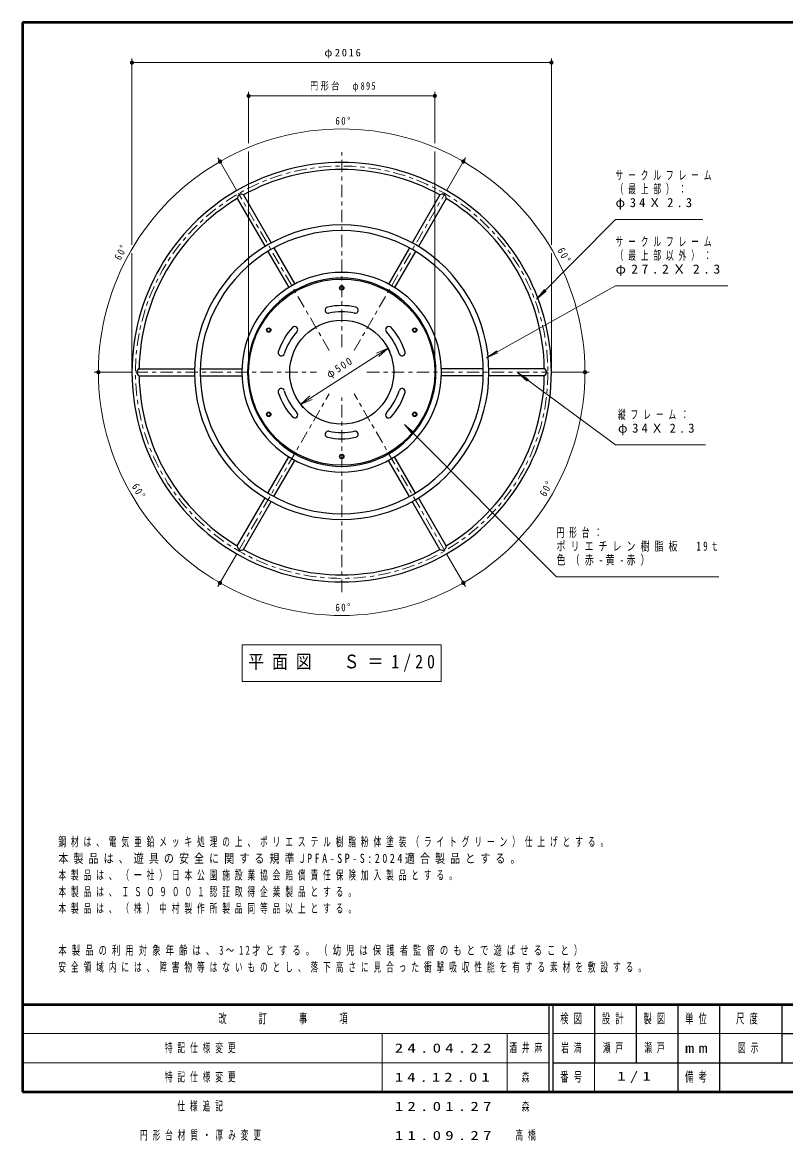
# Model space of a CAD drawing. Units: millimetres on the paper, with parts at other scales. Extents: x -365 to 0, y -12 to 257.
# Drawn here: x -365 to -181.6, y -11.7 to 257 of the extents above; entities that cross this region are included whole.
import ezdxf
from ezdxf.enums import TextEntityAlignment as Align

# ---------------------------------------------------------------- set-up
doc = ezdxf.new("R2010")
doc.units = ezdxf.units.MM
doc.linetypes.add('USER2', pattern=[6, 3, -1, 1, -1])
doc.layers.add('LY_1', color=7, linetype='Continuous', lineweight=25)
doc.layers.add('LY_2', color=7, linetype='Continuous', lineweight=13)
doc.layers.add('LY_3', color=7, linetype='Continuous')
doc.styles.add('ＭＳ ゴシック', font='')
doc.styles.get('ＭＳ ゴシック').set_extended_font_data('MS Gothic')

# ---------------------------------------------------------------- blocks, each defined once
blk = doc.blocks.new('filled_dot')
at = {"color": 0, "linetype": 'Continuous', "lineweight": -2, "const_width": 1.25}
blk.add_lwpolyline([(-0.625, 0, 1), (0.625, 0, 1)], format="xyb", close=True, dxfattribs=at)
blk = doc.blocks.new('open_arrow')
at = {"color": 0, "linetype": 'Continuous', "lineweight": -2}
blk.add_lwpolyline([(7.5, 1.25), (0, 0), (7.5, -1.25)], dxfattribs=at)

msp = doc.modelspace()

# ---------------------------------------------------------------- linework, layer by layer
at = {"layer": 'LY_1', "lineweight": 13}
for p, q in [((-338.66, 203.564), (-338.66, 248.33)), ((-338.66, 247.33), (-237.861, 247.33)), ((-237.861, 203.564), (-237.861, 248.33)), ((-310.635, 227.945), (-310.635, 240.33)), ((-310.635, 239.33), (-265.885, 239.33)), ((-265.885, 227.945), (-265.885, 240.33)), ((-310.635, 173.931), (-310.635, 225.945)), ((-265.885, 173.931), (-265.885, 225.945)), ((-313.535, 216.708), (-317.993, 224.429)), ((-317.541, 223.647), (-317.993, 224.429)), ((-262.986, 216.708), (-258.528, 224.429)), ((-258.979, 223.647), (-258.528, 224.429)), ((-222.443, 209.648), (-241.452, 190.49)), ((-222.443, 209.648), (-201.443, 209.648)), ((-338.66, 173.931), (-338.66, 201.564)), ((-237.861, 173.931), (-237.861, 201.564)), ((-222.443, 193.677), (-253.466, 176.387)), ((-222.443, 193.677), (-195.443, 193.677)), ((-241.452, 190.49), (-239.533, 192.796)), ((-241.452, 190.49), (-239.162, 192.427)), ((-277.125, 178.727), (-298.146, 165.194)), ((-277.209, 178.857), (-276.584, 177.887)), ((-253.466, 176.387), (-250.983, 178.07)), ((-253.466, 176.387), (-250.728, 177.613)), ((-346.822, 172.931), (-347.725, 172.931)), ((-338.81, 172.931), (-347.725, 172.931)), ((-245.959, 172.754), (-243.707, 170.771)), ((-245.959, 172.754), (-243.397, 171.192)), ((-222.443, 155.444), (-245.959, 172.754)), ((-237.711, 172.931), (-228.795, 172.931)), ((-229.699, 172.931), (-228.795, 172.931)), ((-298.229, 165.324), (-297.604, 164.353)), ((-273.205, 160.37), (-271.277, 158.071)), ((-273.205, 160.37), (-270.907, 158.441)), ((-236.628, 123.792), (-273.205, 160.37)), ((-222.443, 155.444), (-200.862, 155.444)), ((-313.535, 129.154), (-317.993, 121.433)), ((-262.986, 129.154), (-258.528, 121.433)), ((-236.628, 123.792), (-197.628, 123.792)), ((-317.541, 122.215), (-317.993, 121.433)), ((-258.979, 122.215), (-258.528, 121.433)), ((-312.16, 107.405), (-312.16, 98.605)), ((-264.36, 107.405), (-312.16, 107.405)), ((-264.36, 98.605), (-264.36, 107.405)), ((-312.16, 98.605), (-264.36, 98.605))]:
    msp.add_line(p, q, dxfattribs=at)
at = {"layer": 'LY_1', "linetype": 'USER2', "lineweight": 13}
for p, q in [((-288.26, 178.979), (-288.26, 225.828)), ((-291.284, 178.168), (-313.035, 215.842)), ((-285.237, 178.168), (-263.486, 215.842)), ((-337.81, 172.931), (-294.308, 172.931)), ((-282.213, 172.931), (-238.711, 172.931)), ((-313.035, 130.02), (-291.284, 167.694)), ((-288.26, 120.066), (-288.26, 166.884)), ((-263.486, 130.02), (-285.237, 167.694))]:
    msp.add_line(p, q, dxfattribs=at)
at = {"layer": 'LY_1'}
for p, q in [((-311.87, 215.525), (-305.215, 203.997)), ((-264.651, 215.525), (-271.306, 203.997)), ((-313.342, 214.675), (-306.687, 203.147)), ((-263.178, 214.675), (-269.834, 203.147)), ((-306.007, 201.969), (-300.985, 193.27)), ((-304.535, 202.819), (-299.512, 194.12)), ((-271.986, 202.819), (-277.008, 194.12)), ((-270.514, 201.969), (-275.536, 193.27)), ((-336.952, 173.781), (-323.642, 173.781)), ((-336.952, 172.081), (-323.642, 172.081)), ((-322.281, 173.781), (-312.237, 173.781)), ((-322.281, 172.081), (-312.237, 172.081)), ((-254.24, 173.781), (-264.284, 173.781)), ((-254.24, 172.081), (-264.284, 172.081)), ((-239.569, 173.781), (-252.879, 173.781)), ((-239.569, 172.081), (-252.879, 172.081)), ((-306.007, 143.893), (-300.985, 152.592)), ((-304.535, 143.043), (-299.512, 151.742)), ((-271.986, 143.043), (-277.008, 151.742)), ((-270.514, 143.893), (-275.536, 152.592)), ((-313.342, 131.188), (-306.687, 142.715)), ((-263.178, 131.188), (-269.834, 142.715)), ((-311.87, 130.338), (-305.215, 141.865)), ((-264.651, 130.338), (-271.306, 141.865))]:
    msp.add_line(p, q, dxfattribs=at)
at = {"layer": 'LY_1', "linetype": 'USER2', "lineweight": 13}
msp.add_circle((-288.26, 172.931), 49.549, dxfattribs=at)
at = {"layer": 'LY_1'}
for centre, radius in [((-288.26, 172.931), 22.375), ((-288.26, 193.181), 0.525), ((-288.26, 193.181), 0.425), ((-288.26, 172.931), 12.5), ((-305.797, 183.056), 0.525), ((-305.797, 183.056), 0.425), ((-270.723, 183.056), 0.525), ((-270.723, 183.056), 0.425), ((-305.797, 162.806), 0.525), ((-305.797, 162.806), 0.425), ((-270.723, 162.806), 0.525), ((-270.723, 162.806), 0.425), ((-288.26, 152.681), 0.525), ((-288.26, 152.681), 0.425)]:
    msp.add_circle(centre, radius, dxfattribs=at)
at = {"layer": 'LY_1', "lineweight": 13}
for start, end in [(60, 120), (120, 180), (0, 60), (180, 240), (300, 0), (240, 300)]:
    msp.add_arc((-288.26, 172.931), 58.465, start, end, dxfattribs=at)
at = {"layer": 'LY_1'}
for centre, radius, start, end in [((-288.26, 172.931), 50.399, 60, 120), ((-288.26, 172.931), 48.699, 61.0001, 118.9999), ((-288.26, 172.931), 50.399, 120, 180), ((-312.415, 214.772), 0.932, 120.1037, 185.99651), ((-312.418, 214.77), 0.932, 54.00349, 119.8963), ((-264.103, 214.77), 0.932, 60.1037, 125.99651), ((-264.106, 214.772), 0.932, 354.00349, 59.8963), ((-288.26, 172.931), 50.399, 300, 60), ((-288.26, 172.931), 48.699, 121.0001, 178.9999), ((-288.26, 172.931), 48.699, 1.0001, 58.9999), ((-288.26, 172.931), 35.391, 60, 120), ((-288.26, 172.931), 34.031, 60, 120), ((-288.26, 172.931), 35.391, 120, 180), ((-288.26, 172.931), 34.031, 120, 180), ((-288.26, 172.931), 34.031, 300, 60), ((-288.26, 172.931), 35.391, 300, 60), ((-288.26, 172.931), 23.991, 60, 120), ((-288.26, 172.931), 23.991, 120, 180), ((-288.26, 172.931), 22.631, 60, 120), ((-288.26, 172.931), 23.991, 300, 60), ((-288.26, 172.931), 22.631, 120, 180), ((-288.26, 172.931), 22.631, 300, 60), ((-291.478, 187.838), 0.75, 102.18104, 195), ((-288.26, 172.931), 16, 77.81896, 102.18104), ((-285.043, 187.838), 0.75, 345, 77.81896), ((-291.478, 187.838), 0.75, 195, 282.18104), ((-288.26, 172.931), 14.5, 77.81896, 102.18104), ((-285.043, 187.838), 0.75, 257.81896, 345), ((-288.26, 172.931), 16, 137.81896, 162.18104), ((-299.561, 183.171), 0.75, 45, 137.81896), ((-299.561, 183.171), 0.75, 317.81896, 45), ((-276.96, 183.171), 0.75, 135, 222.18104), ((-276.96, 183.171), 0.75, 42.18104, 135), ((-288.26, 172.931), 16, 17.81896, 42.18104), ((-288.26, 172.931), 14.5, 137.81896, 162.18104), ((-288.26, 172.931), 14.5, 17.81896, 42.18104), ((-302.779, 177.598), 0.75, 162.18104, 255), ((-302.779, 177.598), 0.75, 255, 342.18104), ((-273.742, 177.598), 0.75, 197.81896, 285), ((-273.742, 177.598), 0.75, 285, 17.81896), ((-288.26, 172.931), 50.399, 180, 240), ((-336.573, 172.93), 0.932, 114.00349, 179.8963), ((-336.573, 172.933), 0.932, 180.1037, 245.99651), ((-288.26, 172.931), 48.699, 181.0001, 238.9999), ((-288.26, 172.931), 35.391, 180, 240), ((-288.26, 172.931), 34.031, 180, 240), ((-288.26, 172.931), 23.991, 180, 240), ((-288.26, 172.931), 22.631, 180, 240), ((-288.26, 172.931), 48.699, 301.0001, 358.9999), ((-239.948, 172.93), 0.932, 0.1037, 65.99651), ((-239.948, 172.933), 0.932, 294.00349, 359.8963), ((-302.779, 168.265), 0.75, 105, 197.81896), ((-288.26, 172.931), 16, 197.81896, 222.18104), ((-302.779, 168.265), 0.75, 17.81896, 105), ((-288.26, 172.931), 14.5, 197.81896, 222.18104), ((-288.26, 172.931), 14.5, 317.81896, 342.18104), ((-288.26, 172.931), 16, 317.81896, 342.18104), ((-273.742, 168.265), 0.75, 75, 162.18104), ((-273.742, 168.265), 0.75, 342.18104, 75), ((-299.561, 162.691), 0.75, 222.18104, 315), ((-299.561, 162.691), 0.75, 315, 42.18104), ((-276.96, 162.691), 0.75, 137.81896, 225), ((-276.96, 162.691), 0.75, 225, 317.81896), ((-291.478, 158.025), 0.75, 77.81896, 165), ((-288.26, 172.931), 14.5, 257.81896, 282.18104), ((-285.043, 158.025), 0.75, 15, 102.18104), ((-291.478, 158.025), 0.75, 165, 257.81896), ((-288.26, 172.931), 16, 257.81896, 282.18104), ((-285.043, 158.025), 0.75, 282.18104, 15), ((-288.26, 172.931), 22.631, 240, 300), ((-288.26, 172.931), 23.991, 240, 300), ((-288.26, 172.931), 34.031, 240, 300), ((-288.26, 172.931), 35.391, 240, 300), ((-288.26, 172.931), 50.399, 240, 300), ((-312.415, 131.091), 0.932, 174.00349, 239.8963), ((-312.418, 131.092), 0.932, 240.1037, 305.99651), ((-288.26, 172.931), 48.699, 241.0001, 298.9999), ((-264.103, 131.092), 0.932, 234.00349, 299.8963), ((-264.106, 131.091), 0.932, 300.1037, 5.99651)]:
    msp.add_arc(centre, radius, start, end, dxfattribs=at)
at = {"layer": 'LY_2', "lineweight": 50}
for p, q in [((0, 257), (-365, 257)), ((-365, 257), (-365, 0)), ((-365, 21), (0, 21)), ((-365, 0), (0, 0))]:
    msp.add_line(p, q, dxfattribs=at)
at = {"layer": 'LY_2', "lineweight": 25}
for p, q in [((-238.5, 21), (-238.5, 0)), ((-237.5, 21), (-237.5, 0)), ((-227.5, 21), (-227.5, 7)), ((-217.5, 21), (-217.5, 7)), ((-207.5, 21), (-207.5, 0)), ((-197.5, 21), (-197.5, 7)), ((-182.5, 21), (-182.5, 7)), ((-182.5, 14), (-70, 14)), ((-237.5, 7), (0, 7)), ((-197.5, 7), (-197.5, 0))]:
    msp.add_line(p, q, dxfattribs=at)
at = {"layer": 'LY_2'}
for p, q in [((-365, 14), (-238.5, 14)), ((-278.5, 14), (-278.5, 0)), ((-248.5, 14), (-248.5, 0)), ((-237.5, 14), (-182.5, 14)), ((-365, 7), (-238.5, 7)), ((-227.5, 7), (-227.5, 0))]:
    msp.add_line(p, q, dxfattribs=at)

# ---------------------------------------------------------------- block references
at = {"layer": 'LY_1', "lineweight": 13, "xscale": 0.4, "yscale": 0.4}
for p in [(-338.66, 247.33), (-310.635, 239.33)]:
    msp.add_blockref('filled_dot', p, dxfattribs=at)
for name, p, rotation in [('filled_dot', (-237.861, 247.33), 180), ('filled_dot', (-265.885, 239.33), 180), ('filled_dot', (-317.493, 223.563), 211.5), ('filled_dot', (-317.493, 223.563), 28.5), ('filled_dot', (-259.028, 223.563), 328.5), ('filled_dot', (-259.028, 223.563), 151.5), ('open_arrow', (-277.125, 178.727), 212.8), ('filled_dot', (-346.725, 172.931), 88.5), ('filled_dot', (-346.725, 172.931), 271.5), ('filled_dot', (-229.795, 172.931), 268.5), ('filled_dot', (-229.795, 172.931), 91.5), ('open_arrow', (-298.146, 165.194), 32.8), ('filled_dot', (-317.493, 122.299), 148.5), ('filled_dot', (-317.493, 122.299), 331.5), ('filled_dot', (-259.028, 122.299), 31.5), ('filled_dot', (-259.028, 122.299), 208.5)]:
    msp.add_blockref(name, p, dxfattribs=dict(at, rotation=rotation))

# ---------------------------------------------------------------- texts
at = {"layer": 'LY_1', "style": 'ＭＳ ゴシック', "width": 0.6}
for p in [(-245, 3.5), (-245, -3.5)]:
    msp.add_text('森', height=2.199, dxfattribs=at).set_placement(p, align=Align.MIDDLE_LEFT)
at = {"layer": 'LY_1', "style": 'ＭＳ ゴシック'}
for s, insert, char_height, attachment_point in [('\\T1.33;φ2016', (-287.838, 248.33), 1.833, 8), ('\\T1.32;\\W0.75;円形台\u3000φ895', (-287.834, 240.33), 1.833, 8), ('\\T1.64;\\W0.6;サークルフレーム', (-222.443, 221.398), 2.199, 1), ('\\T1.64;\\W0.6;（最上部）：', (-222.443, 218.098), 2.199, 1), ('\\T1.5;φ34Ｘ2.3', (-222.443, 214.798), 2.199, 1), ('\\T1.64;\\W0.6;サークルフレーム', (-222.443, 205.427), 2.199, 1), ('\\T1.64;\\W0.6;（最上部以外）：', (-222.443, 202.127), 2.199, 1), ('\\T1.5;\\W1.1;φ27.2Ｘ2.3', (-222.443, 198.827), 2.199, 1), ('\\T1.64;\\W0.6;縦フレーム：', (-221.862, 163.894), 2.199, 1), ('\\T1.5;φ34Ｘ2.3', (-221.862, 160.594), 2.199, 1), ('\\T1.64;\\W0.6;円形台：', (-236.628, 135.542), 2.199, 1), ('\\T1.56;\\W0.7;ポリエチレン樹脂板\u300019ｔ', (-236.628, 132.242), 2.199, 1), ('\\T1.57;\\W0.7;色（赤-黄-赤）', (-236.628, 128.942), 2.199, 1), ('\\T1.5;\\W0.85;平面図\u3000Ｓ＝1/20', (-310.76, 103.005), 3.299, 4), ('\\T1.64;\\W0.6;鋼材は、電気亜鉛メッキ処理の上、ポリエステル樹脂粉体塗装（ライトグリーン）仕上げとする。', (-356.349, 61.217), 2.199, 1), ('\\T1.51;\\W0.8;本製品は、遊具の安全に関する規準JPFA-SP-S:2024適合製品とする。', (-356.349, 57.217), 2.199, 1), ('\\T1.64;\\W0.6;本製品は、（一社）日本公園施設業協会賠償責任保険加入製品とする。', (-356.349, 53.217), 2.199, 1), ('\\T1.64;\\W0.6;本製品は、ＩＳＯ９００１認証取得企業製品とする。', (-356.349, 49.217), 2.199, 1), ('\\T1.64;\\W0.6;本製品は、（株）中村製作所製品同等品以上とする。', (-356.349, 45.217), 2.199, 1), ('\\T1.61;\\W0.65;本製品の利用対象年齢は、3～12才とする。（幼児は保護者監督のもとで遊ばせること）', (-356.349, 32.646), 2.199, 7), ('\\T1.64;\\W0.6;安全領域内には、障害物等はないものとし、落下高さに見合った衝撃吸収性能を有する素材を敷設する。', (-356.349, 28.646), 2.199, 7), ('\\T1.64;\\W0.6;特記仕様変更', (-330.75, 10.5), 2.199, 4), ('\\T1.5;\\W1.35;24.04.22', (-275.5, 10.5), 2.199, 4), ('\\T1.64;\\W0.6;酒井麻', (-248, 10.5), 2.199, 4), ('\\T1.64;\\W0.6;瀬戸', (-225.5, 10.5), 2.199, 4), ('\\T1.64;\\W0.6;特記仕様変更', (-330.75, 3.5), 2.199, 4), ('\\T1.47;\\W1.35;14.12.01', (-275.5, 3.5), 2.199, 4), ('\\T1.64;\\W0.6;仕様追記', (-327.75, -3.5), 2.199, 4), ('\\T1.5;\\W1.35;12.01.27', (-275.5, -3.5), 2.199, 4), ('\\T1.64;\\W0.6;円形台材質・厚み変更', (-336.75, -10.5), 2.199, 4), ('\\T1.5;\\W1.35;11.09.27', (-275.5, -10.5), 2.199, 4), ('\\T1.64;\\W0.6;高橋', (-246.5, -10.5), 2.199, 4)]:
    msp.add_mtext(s, dxfattribs=dict(at, insert=insert, char_height=char_height, attachment_point=attachment_point))
at = {"layer": 'LY_1', "char_height": 1.833, "attachment_point": 8, "style": 'ＭＳ ゴシック'}
for s, insert, rotation in [('\\T1.33;\\W0.85;60°', (-287.858, 232.395), 359.613), ('\\T1.33;\\W0.85;60°', (-340.492, 201.356), 61.444), ('\\T1.33;\\W0.85;60°', (-235.588, 200.531), 297.654), ('\\T1.33;\\W0.95;φ500', (-287.946, 172.95), 32.774), ('\\T1.33;\\W0.85;60°', (-337.815, 143.836), 300.418), ('\\T1.33;\\W0.85;60°', (-238.286, 144.563), 60.418), ('\\T1.33;\\W0.85;60°', (-287.841, 115.468), 0.418)]:
    msp.add_mtext(s, dxfattribs=dict(at, insert=insert, rotation=rotation))
at = {"layer": 'LY_2', "char_height": 2.346, "attachment_point": 5, "style": 'ＭＳ ゴシック'}
for s, insert in [('\\T1.64;\\W0.6;改\u3000\u3000訂\u3000\u3000事\u3000\u3000項', (-301.75, 17.5)), ('\\T1.64;\\W0.6;検図', (-232.5, 17.5)), ('\\T1.64;\\W0.6;設計', (-222.5, 17.5)), ('\\T1.64;\\W0.6;製図', (-212.5, 17.5)), ('\\T1.64;\\W0.6;単位', (-202.5, 17.5)), ('\\T1.64;\\W0.6;尺度', (-190.25, 17.5)), ('\\T1.5;\\W1.35;mm', (-202.5, 10.5)), ('\\T1.64;\\W0.6;番号', (-232.5, 3.5)), ('\\T1.64;\\W0.6;備考', (-202.5, 3.5))]:
    msp.add_mtext(s, dxfattribs=dict(at, insert=insert))
at = {"layer": 'LY_3', "char_height": 2.199, "style": 'ＭＳ ゴシック'}
for s, insert, attachment_point in [('\\T1.64;\\W0.6;岩満', (-232.5, 10.5), 5), ('\\T1.64;\\W0.6;瀬戸', (-212.5, 10.5), 5), ('\\T1.64;\\W0.6;図示', (-193, 10.5), 4), ('\\T1.5;\\W1.35;1/1', (-217.5, 3.5), 5)]:
    msp.add_mtext(s, dxfattribs=dict(at, insert=insert, attachment_point=attachment_point))

doc.saveas('drawing.dxf')
